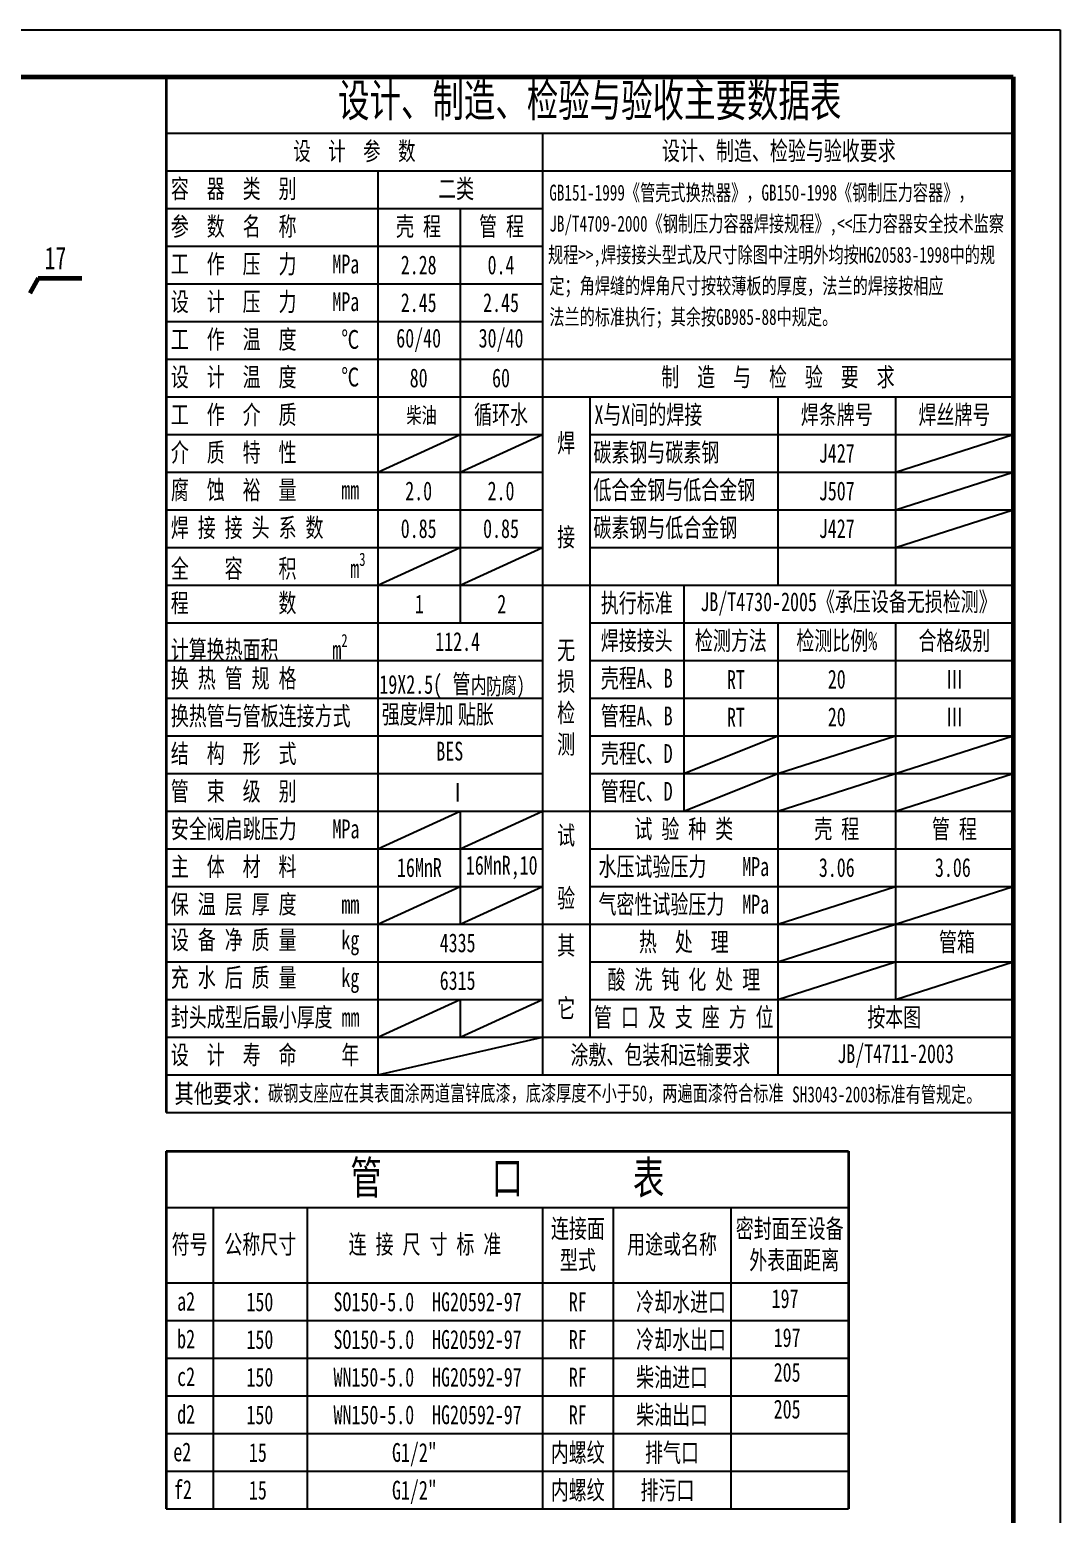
# Model space of a CAD drawing. Header units: millimetres. Extents: x 23903 to 90356, y -5632 to 81432.
# Drawn here: x 30123 to 32313, y 50855 to 54009 of the extents above; entities that cross this region are included whole.
import ezdxf

# ---------------------------------------------------------------- set-up
doc = ezdxf.new("R2010")
doc.units = ezdxf.units.MM
doc.layers.get('0').update_dxf_attribs({"lineweight": 60})
doc.layers.add('CCX', color=3, linetype='Continuous', lineweight=25)
doc.styles.add('HZ', font='SIMFANG.TTF', dxfattribs={"width": 0.7})
doc.styles.add('HZ123', font='SIMFANG.TTF', dxfattribs={"width": 0.7, "height": 2.5})

msp = doc.modelspace()

# ---------------------------------------------------------------- linework, layer by layer
for p, q in [((24153.4, 53908.9), (32213.4, 53908.9)), ((32213.4, 53908.9), (32213.4, 48168.9)), ((32213.4, 53908.9), (32213.4, 48168.9)), ((30141.8, 53480.8), (30123.5, 53449.1))]:
    msp.add_line(p, q)
at = {"color": 0}
msp.add_line((30141.8, 53480.8), (30234.3, 53480.8), dxfattribs=at)
at = {"layer": 'CCX'}
for p, q in [((23903.4, 54008.9), (32313.4, 54008.9)), ((32313.4, 54008.9), (32313.4, 48068.9)), ((32313.4, 54008.9), (32313.4, 48068.9)), ((30413.4, 53788.9), (32213.4, 53788.9)), ((31213.4, 53788.9), (31213.4, 51788.9)), ((30413.4, 53708.9), (32213.4, 53708.9)), ((30863.4, 53708.9), (30863.4, 51788.9)), ((30413.4, 53628.9), (31213.4, 53628.9)), ((31038.4, 53628.9), (31038.4, 52748.9)), ((30413.4, 53548.9), (31213.4, 53548.9)), ((30413.4, 53468.9), (31213.4, 53468.9)), ((30413.4, 53388.9), (31213.4, 53388.9)), ((30413.4, 53308.9), (32213.4, 53308.9)), ((30413.4, 53228.9), (32213.4, 53228.9)), ((31313.4, 53228.9), (31313.4, 51868.9)), ((31713.4, 53228.9), (31713.4, 52828.9)), ((31963.4, 53228.9), (31963.4, 52828.9)), ((30413.4, 53148.9), (31213.4, 53148.9)), ((30863.4, 53068.9), (31038.4, 53148.9)), ((31038.4, 53068.9), (31213.4, 53148.9)), ((31313.4, 53148.9), (32213.4, 53148.9)), ((31963.4, 53068.9), (32213.4, 53148.9)), ((30413.4, 53068.9), (31213.4, 53068.9)), ((31313.4, 53068.9), (32213.4, 53068.9)), ((31963.4, 52988.9), (32213.4, 53068.9)), ((30413.4, 52988.9), (31213.4, 52988.9)), ((31313.4, 52988.9), (32213.4, 52988.9)), ((31963.4, 52908.9), (32213.4, 52988.9)), ((30413.4, 52908.9), (31213.4, 52908.9)), ((30863.4, 52828.9), (31038.4, 52908.9)), ((31038.4, 52828.9), (31213.4, 52908.9)), ((31313.4, 52908.9), (32213.4, 52908.9)), ((30413.4, 52828.9), (32213.4, 52828.9)), ((31513.4, 52828.9), (31513.4, 52348.9)), ((30413.4, 52748.9), (31213.4, 52748.9)), ((31313.4, 52748.9), (32213.4, 52748.9)), ((31713.4, 52748.9), (31713.4, 51788.9)), ((31963.4, 52748.9), (31963.4, 52028.9)), ((30413.4, 52668.9), (31213.4, 52668.9)), ((31313.4, 52668.9), (32213.4, 52668.9)), ((30413.4, 52588.9), (31213.4, 52588.9)), ((31313.4, 52588.9), (32213.4, 52588.9)), ((30413.4, 52508.9), (31213.4, 52508.9)), ((31313.4, 52508.9), (32213.4, 52508.9)), ((31513.4, 52428.9), (31713.4, 52508.9)), ((31713.4, 52428.9), (31963.4, 52508.9)), ((31963.4, 52428.9), (32213.4, 52508.9)), ((30413.4, 52428.9), (31213.4, 52428.9)), ((31313.4, 52428.9), (32213.4, 52428.9)), ((31513.4, 52348.9), (31713.4, 52428.9)), ((31713.4, 52348.9), (31963.4, 52428.9)), ((31963.4, 52348.9), (32213.4, 52428.9)), ((30413.4, 52348.9), (31213.4, 52348.9)), ((30863.4, 52268.9), (31038.4, 52348.9)), ((31038.4, 52268.9), (31213.4, 52348.9)), ((31038.4, 52348.9), (31038.4, 52108.9)), ((31213.4, 52348.9), (32213.4, 52348.9)), ((30413.4, 52268.9), (31213.4, 52268.9)), ((31313.4, 52268.9), (32213.4, 52268.9)), ((30413.4, 52188.9), (31213.4, 52188.9)), ((30863.4, 52108.9), (31038.4, 52188.9)), ((31038.4, 52108.9), (31213.4, 52188.9)), ((31313.4, 52188.9), (32213.4, 52188.9)), ((31713.4, 52108.9), (31963.4, 52188.9)), ((31963.4, 52108.9), (32213.4, 52188.9)), ((30413.4, 52108.9), (31213.4, 52108.9)), ((31213.4, 52108.9), (32213.4, 52108.9)), ((31713.4, 52028.9), (31963.4, 52108.9)), ((30413.4, 52028.9), (31213.4, 52028.9)), ((31313.4, 52028.9), (32213.4, 52028.9)), ((31713.4, 51948.9), (31963.4, 52028.9)), ((31963.4, 52028.9), (31963.4, 51948.9)), ((31963.4, 51948.9), (32213.4, 52028.9)), ((30413.4, 51948.9), (31213.4, 51948.9)), ((30863.4, 51868.9), (31038.4, 51948.9)), ((31038.4, 51948.9), (31038.4, 51868.9)), ((31038.4, 51868.9), (31213.4, 51948.9)), ((31313.4, 51948.9), (32213.4, 51948.9)), ((30413.4, 51868.9), (32213.4, 51868.9)), ((30863.4, 51788.9), (31213.4, 51868.9)), ((30413.4, 51788.9), (32213.4, 51788.9)), ((30413.4, 51708.9), (32213.4, 51708.9)), ((30413.4, 51506.6), (31863.4, 51506.6)), ((30513.4, 51506.6), (30513.4, 51026.6)), ((30713.4, 51506.6), (30713.4, 50866.6)), ((31213.4, 51506.6), (31213.4, 51026.6)), ((31363.4, 51506.6), (31363.4, 51026.6)), ((31613.4, 51506.6), (31613.4, 50866.6)), ((30513.4, 51426.6), (30513.4, 50866.6)), ((30713.4, 51426.6), (30713.4, 50946.6)), ((31213.4, 51426.6), (31213.4, 50866.6)), ((31363.4, 51426.6), (31363.4, 50866.6)), ((30413.4, 51346.6), (31863.4, 51346.6)), ((30713.4, 51346.6), (30713.4, 50946.6)), ((31213.4, 51346.6), (31213.4, 50946.6)), ((31363.4, 51346.6), (31363.4, 50946.6)), ((30413.4, 51266.6), (31863.4, 51266.6)), ((30713.4, 51266.6), (30713.4, 50946.6)), ((31213.4, 51266.6), (31213.4, 50946.6)), ((31363.4, 51266.6), (31363.4, 50946.6)), ((30413.4, 51186.6), (31863.4, 51186.6)), ((30413.4, 51186.6), (31613.4, 51186.6)), ((30413.4, 51106.6), (31863.4, 51106.6)), ((30413.4, 51106.6), (31613.4, 51106.6)), ((30413.4, 51026.6), (31863.4, 51026.6)), ((30413.4, 51026.6), (31613.4, 51026.6)), ((30413.4, 50946.6), (31863.4, 50946.6)), ((30413.4, 50866.6), (31863.4, 50866.6))]:
    msp.add_line(p, q, dxfattribs=at)
at = {"layer": 'CCX', "lineweight": 35}
for p, q in [((30413.4, 53908.9), (30413.4, 51708.9)), ((30413.4, 53908.9), (32213.4, 53908.9)), ((32213.4, 53908.9), (32213.4, 51785.9)), ((30413.4, 51626.6), (30413.4, 50866.6)), ((30413.4, 51626.6), (31863.4, 51626.6)), ((31863.4, 51626.6), (31863.4, 50866.6))]:
    msp.add_line(p, q, dxfattribs=at)

# ---------------------------------------------------------------- texts
at = {"color": 0, "style": 'HZ', "width": 0.7}
msp.add_text('17', height=48, dxfattribs=at).set_placement((30155.5, 53499.8))
at = {"layer": 'CCX'}
for s, height, style, width, p in [(' GB151-1999《管壳式换热器》，GB150-1998《钢制压力容器》，', 33.75, 'HZ123', 0.7, (31211.5, 53646)), (' JB/T4709-2000《钢制压力容器焊接规程》,<<压力容器安全技术监察', 33.75, 'HZ123', 0.7, (31211.5, 53580)), ('规程>>,焊接接头型式及尺寸除图中注明外均按HG20583-1998中的规', 33.75, 'HZ123', 0.7, (31224.8, 53513.9)), (' 定；角焊缝的焊角尺寸按较薄板的厚度，法兰的焊接按相应', 33.75, 'HZ123', 0.7, (31211.5, 53447.9)), (' 法兰的标准执行；其余按GB985-88中规定。', 33.75, 'HZ123', 0.7, (31211.5, 53381.9)), ('19X2.5(', 40, 'HZ123', 0.7, (30866.5, 52598.2)), ('管', 40, 'HZ123', 0.7, (31022, 52599.1)), ('内', 35, 'HZ123', 0.7, (31060.8, 52599.1)), ('防', 35, 'HZ123', 0.7, (31093.4, 52596.4)), ('腐)', 35, 'HZ123', 0.7, (31125.3, 52599.1)), ('其他要求：', 40, 'HZ', 0.75, (30431.3, 51728.8)), (' 碳钢支座应在其表面涂两道富锌底漆，底漆厚度不小于50，两遍面漆符合标准', 33.75, 'HZ123', 0.7, (30613.8, 51732.9)), ('SH3043-2003标准有管规定。', 33.75, 'HZ123', 0.7, (31743.7, 51730.3)), ('a2', 40, 'HZ123', 0.7, (30436.8, 51287.8)), ('150', 40, 'HZ123', 0.7, (30584, 51286.6)), ('SO150-5.0  HG20592-97', 40, 'HZ123', 0.7, (30769, 51286.6)), ('RF', 40, 'HZ123', 0.7, (31269.1, 51286.6)), ('冷却水进口', 40, 'HZ123', 0.7, (31412.1, 51286.3)), ('197', 40, 'HZ123', 0.7, (31700, 51293.3)), ('b2', 40, 'HZ123', 0.7, (30436.8, 51207.8)), ('冷却水出口', 40, 'HZ123', 0.7, (31412.1, 51206.3)), ('197', 40, 'HZ123', 0.7, (31704.4, 51210.7)), ('150', 40, 'HZ123', 0.7, (30584, 51206.6)), ('SO150-5.0  HG20592-97', 40, 'HZ123', 0.7, (30769, 51206.6)), ('RF', 40, 'HZ123', 0.7, (31269.1, 51206.6)), ('c2', 40, 'HZ123', 0.7, (30436.8, 51127.8)), ('150', 40, 'HZ123', 0.7, (30584, 51126.6)), ('WN150-5.0  HG20592-97', 40, 'HZ123', 0.7, (30769, 51126.6)), ('RF', 40, 'HZ123', 0.7, (31269.1, 51126.6)), ('柴油进口', 40, 'HZ123', 0.7, (31412.1, 51126.3)), ('205', 40, 'HZ123', 0.7, (31704.4, 51136.9)), ('柴油出口', 40, 'HZ123', 0.7, (31412.1, 51046.3)), ('205', 40, 'HZ123', 0.7, (31704.4, 51058.7)), ('d2', 40, 'HZ123', 0.7, (30436.8, 51047.8)), ('150', 40, 'HZ123', 0.7, (30584, 51046.6)), ('WN150-5.0  HG20592-97', 40, 'HZ123', 0.7, (30769, 51046.6)), ('RF', 40, 'HZ123', 0.7, (31269.1, 51046.6)), ('e2', 40, 'HZ123', 0.7, (30428.6, 50967.8)), ('15', 40, 'HZ123', 0.7, (30589.3, 50966.6)), ('G1/2"', 40, 'HZ123', 0.7, (30893.3, 50966.6)), ('内螺纹', 40, 'HZ123', 0.7, (31230.6, 50966.6)), ('排气口', 40, 'HZ123', 0.7, (31431, 50966.3)), ('f2', 40, 'HZ123', 0.7, (30430.1, 50887.8)), ('15', 40, 'HZ123', 0.7, (30589.3, 50886.6)), ('G1/2"', 40, 'HZ123', 0.7, (30893.3, 50886.6)), ('内螺纹', 40, 'HZ123', 0.7, (31230.6, 50886.6)), ('排污口', 40, 'HZ123', 0.7, (31421.4, 50886.3))]:
    msp.add_text(s, height=height, dxfattribs=dict(at, style=style, width=width)).set_placement(p)
for s, insert, char_height, width, attachment_point, style in [('设计、制造、检验与验收主要数据表', (31313.4, 53855.1), 70, 1800, 5, 'HZ123'), ('{\\H0.9722x;设  计  参  数}', (30813.4, 53748.9), 40, 800, 5, 'HZ123'), ('设计、制造、检验与验收要求', (31715.4, 53749.5), 40, 1000, 5, 'HZ123'), ('容  器  类  别  ', (30423.4, 53668.9), 40, 450, 4, 'HZ123'), ('二类', (31029.6, 53668.9), 40, 175, 5, 'HZ123'), ('参  数  名  称  ', (30423.4, 53588.9), 40, 450, 4, 'HZ123'), ('壳 程', (30949.6, 53588.9), 40, 175, 5, 'HZ123'), ('管 程', (31126, 53588.9), 40, 175, 5, 'HZ123'), ('工  作  压  力    MPa  ', (30423.4, 53508.9), 40, 450, 4, 'HZ123'), ('2.28', (30950, 53508.9), 40, 175, 5, 'HZ123'), ('0.4', (31125, 53508.9), 40, 175, 5, 'HZ123'), ('设  计  压  力    MPa  ', (30423.4, 53428.9), 40, 450, 4, 'HZ123'), ('2.45', (30950, 53428.9), 40, 175, 5, 'HZ123'), ('2.45', (31125, 53428.9), 40, 175, 5, 'HZ123'), ('工  作  温  度     ℃ ', (30423.4, 53348.9), 40, 450, 4, 'HZ123'), ('60/40', (30950, 53348.9), 40, 175, 5, 'HZ123'), ('30/40', (31125, 53348.9), 40, 175, 5, 'HZ123'), ('设  计  温  度     ℃ ', (30423.4, 53268.9), 40, 450, 4, 'HZ123'), ('80', (30950, 53268.9), 40, 175, 5, 'HZ123'), ('60', (31125, 53268.9), 40, 175, 5, 'HZ123'), ('制  造  与  检  验  要  求', (31713.4, 53268.9), 40, 1000, 5, 'HZ123'), ('工  作  介  质      ', (30423.4, 53188.9), 40, 450, 4, 'HZ123'), ('柴油', (30956.2, 53188), 33.75, 175, 5, 'HZ123'), ('循环水', (31125, 53188.9), 40, 175, 5, 'HZ123'), ('X与X间的焊接', (31323.5, 53188.9), 40, 400, 4, 'HZ123'), ('焊条牌号', (31838.4, 53188.9), 40, 250, 5, 'HZ123'), ('焊丝牌号', (32088.4, 53188.9), 40, 250, 5, 'HZ123'), ('焊\\P\\P\\P接', (31263.4, 53028.9), 40, 100, 5, 'HZ123'), ('介  质  特  性', (30423.4, 53108.9), 40, 450, 4, 'HZ123'), ('碳素钢与碳素钢', (31321.3, 53108.9), 40, 400, 4, 'HZ123'), ('J427', (31838.4, 53108.9), 40, 250, 5, 'HZ123'), ('腐  蚀  裕  量     mm ', (30423.4, 53028.9), 40, 450, 4, 'HZ123'), ('2.0', (30950, 53028.9), 40, 175, 5, 'HZ123'), ('2.0', (31125, 53028.9), 40, 175, 5, 'HZ123'), ('低合金钢与低合金钢', (31321.3, 53028.9), 40, 400, 4, 'HZ123'), ('J507', (31838.4, 53028.9), 40, 250, 5, 'HZ123'), ('焊 接 接 头 系 数', (30423.4, 52948.9), 40, 450, 4, 'HZ123'), ('0.85', (30950, 52948.9), 40, 175, 5, 'HZ123'), ('0.85', (31125, 52948.9), 40, 175, 5, 'HZ123'), ('碳素钢与低合金钢', (31321.3, 52948.9), 40, 400, 4, 'HZ123'), ('J427', (31838.4, 52948.9), 40, 250, 5, 'HZ123'), ('\\A1;全    容    积      m{\\H0.7x;\\S3^ ;}', (30423.4, 52868.9), 40, 450, 4, 'HZ123'), ('程          数', (30423.4, 52788.9), 40, 450, 4, 'HZ123'), ('1', (30951.5, 52788.9), 40, 175, 5, 'HZ123'), ('2', (31126.5, 52788.9), 40, 175, 5, 'HZ123'), ('执行标准', (31413.4, 52788.9), 40, 200, 5, 'HZ123'), ('JB/T4730-2005《承压设备无损检测》', (31863.4, 52788.9), 40, 700, 5, 'HZ123'), ('焊接接头', (31413.4, 52708.9), 40, 200, 5, 'HZ123'), ('检测方法', (31613.4, 52708.9), 40, 200, 5, 'HZ123'), ('检测比例%', (31838.4, 52708.9), 40, 250, 5, 'HZ123'), ('合格级别', (32088.4, 52708.9), 40, 250, 5, 'HZ123'), ('\\A1;计算换热面积      m{\\H0.7x;\\S2^ ;}', (30423.2, 52696.2), 40, 450, 4, 'HZ123'), ('112.4', (31032.8, 52708.9), 40, 175, 5, 'HZ123'), ('无\\P损\\P检\\P测', (31263.4, 52588.9), 40, 100, 5, 'HZ123'), ('换 热 管 规 格      ', (30423.4, 52628.9), 40, 450, 4, 'HZ123'), ('壳程A、B', (31413.4, 52628.9), 40, 200, 5, 'HZ123'), ('RT', (31624.1, 52628.4), 40, 200, 5, 'HZ123'), ('20', (31838.4, 52628.9), 40, 250, 5, 'HZ123'), ('Ⅲ', (32088.4, 52628.9), 40, 250, 5, 'HZ123'), ('换热管与管板连接方式       ', (30423.4, 52548.9), 40, 450, 4, 'HZ123'), ('强度焊加 ', (30947.9, 52552.5), 40, 175, 5, 'HZ123'), (' 贴胀', (31062.1, 52552.5), 40, 175, 5, 'HZ123'), ('管程A、B', (31413.4, 52548.9), 40, 200, 5, 'HZ123'), ('RT', (31624.1, 52548.4), 40, 200, 5, 'HZ123'), ('20', (31838.4, 52548.9), 40, 250, 5, 'HZ123'), ('Ⅲ', (32088.4, 52548.9), 40, 250, 5, 'HZ123'), ('结  构  形  式     ', (30423.4, 52468.9), 40, 450, 4, 'HZ123'), ('BES', (31016.1, 52476.1), 40, 175, 5, 'HZ'), ('壳程C、D', (31413.4, 52468.9), 40, 200, 5, 'HZ123'), ('管  束  级  别     ', (30423.4, 52388.9), 40, 450, 4, 'HZ123'), ('管程C、D', (31413.4, 52388.9), 40, 200, 5, 'HZ123'), ('Ⅰ', (31032.8, 52388.9), 40, 175, 5, 'HZ'), ('安全阀启跳压力    MPa  ', (30423.4, 52308.9), 40, 450, 4, 'HZ123'), ('试\\P\\P验', (31263.4, 52228.9), 40, 100, 5, 'HZ123'), ('试 验 种 类   ', (31513.4, 52308.9), 40, 400, 5, 'HZ123'), ('壳 程', (31838.4, 52308.9), 40, 250, 5, 'HZ123'), ('管 程', (32088.4, 52308.9), 40, 250, 5, 'HZ123'), ('水压试验压力    MPa', (31513.4, 52228.9), 40, 400, 5, 'HZ123'), ('主  体  材  料', (30423.4, 52228.9), 40, 450, 4, 'HZ123'), ('16MnR', (30951.5, 52228.9), 40, 175, 5, 'HZ123'), ('16MnR,10', (31126.5, 52228.9), 40, 175, 5, 'HZ123'), ('3.06', (31838.4, 52228.9), 40, 250, 5, 'HZ123'), ('3.06', (32085.1, 52228.9), 40, 250, 5, 'HZ123'), ('保 温 层 厚 度     mm ', (30423.4, 52148.9), 40, 450, 4, 'HZ123'), ('气密性试验压力  MPa', (31513.4, 52148.9), 40, 400, 5, 'HZ123'), ('设 备 净 质 量     kg', (30423.4, 52068.9), 40, 450, 4, 'HZ123'), ('4335', (31032.8, 52068.9), 40, 175, 5, 'HZ'), ('\\P其\\P\\P它', (31263.4, 52028.9), 40, 100, 5, 'HZ123'), ('热  处  理', (31513.4, 52068.9), 40, 400, 5, 'HZ123'), (' 管箱 ', (32084.2, 52068.9), 40, 250, 5, 'HZ123'), ('充 水 后 质 量     kg', (30423.4, 51988.9), 40, 450, 4, 'HZ123'), ('6315', (31032.8, 51988.9), 40, 175, 5, 'HZ'), ('酸 洗 钝 化 处 理', (31513.4, 51988.9), 40, 400, 5, 'HZ123'), ('封头成型后最小厚度 mm', (30423.4, 51908.9), 40, 450, 4, 'HZ123'), ('管 口 及 支 座 方 位', (31513.4, 51908.9), 40, 400, 5, 'HZ123'), ('按本图', (31960.5, 51908.9), 40, 250, 5, 'HZ123'), ('设  计  寿  命     年', (30423.4, 51828.9), 40, 450, 4, 'HZ123'), ('涂敷、包装和运输要求', (31463.4, 51828.9), 40, 500, 5, 'HZ123'), ('JB/T4711-2003', (31963.4, 51828.9), 40, 500, 5, 'HZ123'), ('管       口       表', (31138.4, 51566.6), 70, 1450, 5, 'HZ123'), ('连接面\\P型式', (31288.4, 51426.6), 40, 250, 5, 'HZ123'), ('密封面至设备   外表面距离', (31738.4, 51426.6), 40, 250, 5, 'HZ123'), ('符号', (30463.4, 51426.6), 40, 100, 5, 'HZ123'), ('公称尺寸', (30613.4, 51426.6), 40, 200, 5, 'HZ123'), ('连 接 尺 寸 标 准', (30963.4, 51426.6), 40, 500, 5, 'HZ123'), ('用途或名称', (31488.4, 51426.6), 40, 250, 5, 'HZ123')]:
    msp.add_mtext(s, dxfattribs=dict(at, insert=insert, char_height=char_height, width=width, attachment_point=attachment_point, style=style))

doc.saveas('drawing.dxf')
